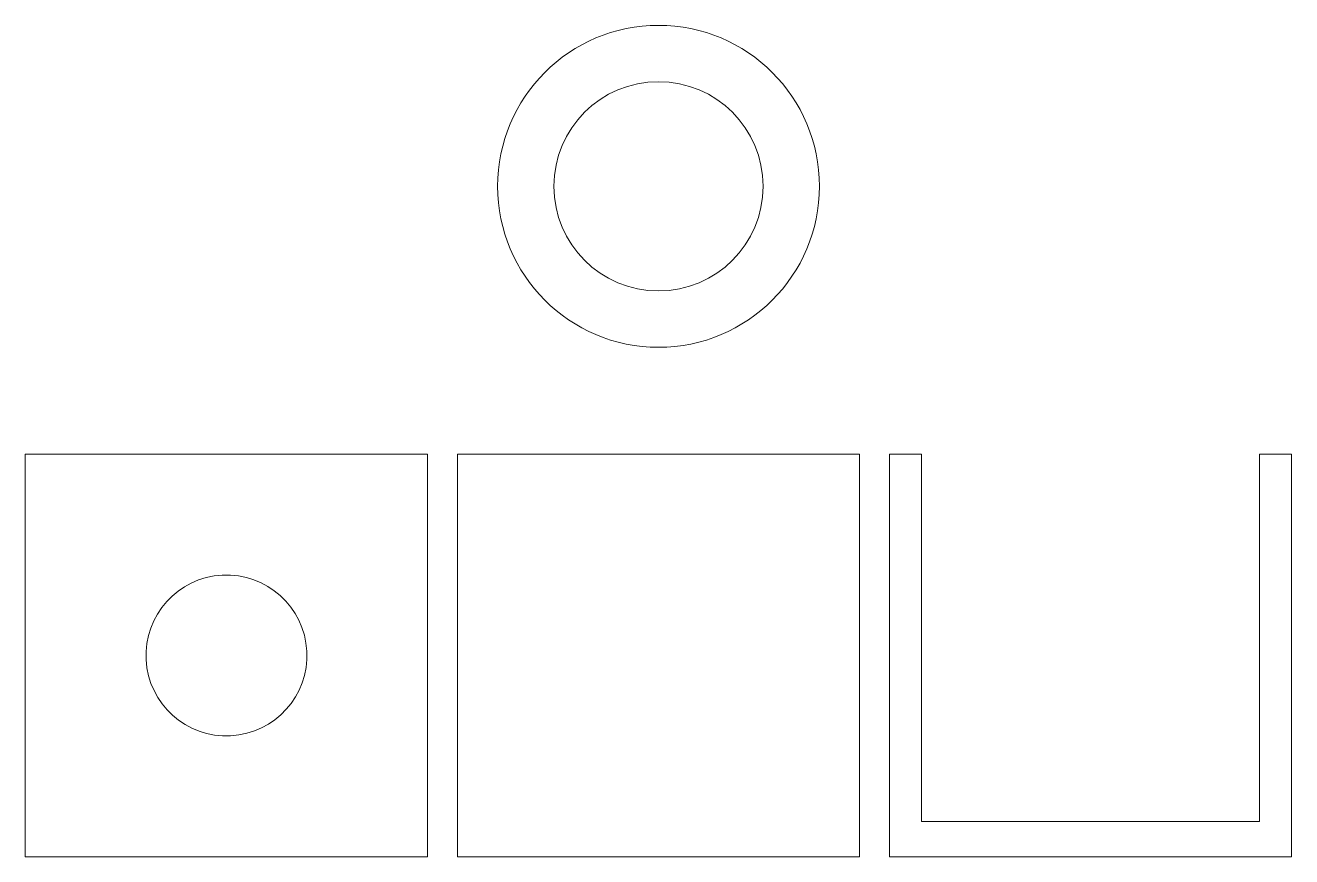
# Model space of a CAD drawing. Header units: millimetres. Extents: x 27 to 184, y -184 to -80.
import ezdxf

# ---------------------------------------------------------------- set-up
doc = ezdxf.new("R2010")
doc.units = ezdxf.units.MM
doc.header["$MEASUREMENT"] = 0
doc.layers.add('Calque 1', color=7, linetype='Continuous', lineweight=0)

msp = doc.modelspace()

# ---------------------------------------------------------------- linework, layer by layer
at = {"layer": 'Calque 1', "color": 18, "lineweight": 9, "true_color": 0x000000}
for points in [[(80.36, -133.73), (80.36, -183.73), (130.36, -183.73), (130.36, -133.73)], [(184.05, -133.73), (184.05, -183.73), (134.05, -183.73), (134.05, -133.73), (138.05, -133.73), (138.05, -179.38), (180.05, -179.38), (180.05, -133.73)]]:
    msp.add_lwpolyline(points, close=True, dxfattribs=at)
for points in [[(105.36, -80.44), (94.31, -80.44), (85.36, -89.4), (85.36, -100.44), (85.36, -111.49), (94.31, -120.44), (105.36, -120.44), (116.4, -120.44), (125.36, -111.49), (125.36, -100.44), (125.36, -89.4), (116.4, -80.44), (105.36, -80.44)], [(105.36, -113.44), (98.18, -113.44), (92.36, -107.62), (92.36, -100.44), (92.36, -93.26), (98.18, -87.44), (105.36, -87.44), (112.54, -87.44), (118.36, -93.26), (118.36, -100.44), (118.36, -107.62), (112.54, -113.44), (105.36, -113.44)], [(26.66, -133.73), (26.66, -133.73), (26.66, -183.73), (26.66, -183.73), (26.66, -183.73), (76.66, -183.73), (76.66, -183.73), (76.66, -183.73), (76.66, -133.73), (76.66, -133.73), (76.66, -133.73), (26.66, -133.73), (26.66, -133.73)], [(52.18, -168.71), (46.67, -169), (41.96, -164.77), (41.68, -159.25), (41.39, -153.74), (45.62, -149.03), (51.14, -148.74), (56.65, -148.45), (61.36, -152.69), (61.65, -158.21), (61.94, -163.72), (57.7, -168.43), (52.18, -168.71)]]:
    msp.add_open_spline(points, degree=3, knots=[0, 0, 0, 0, 1, 1, 1, 2, 2, 2, 3, 3, 3, 4, 4, 4, 4], dxfattribs=at)

doc.saveas('drawing.dxf')
